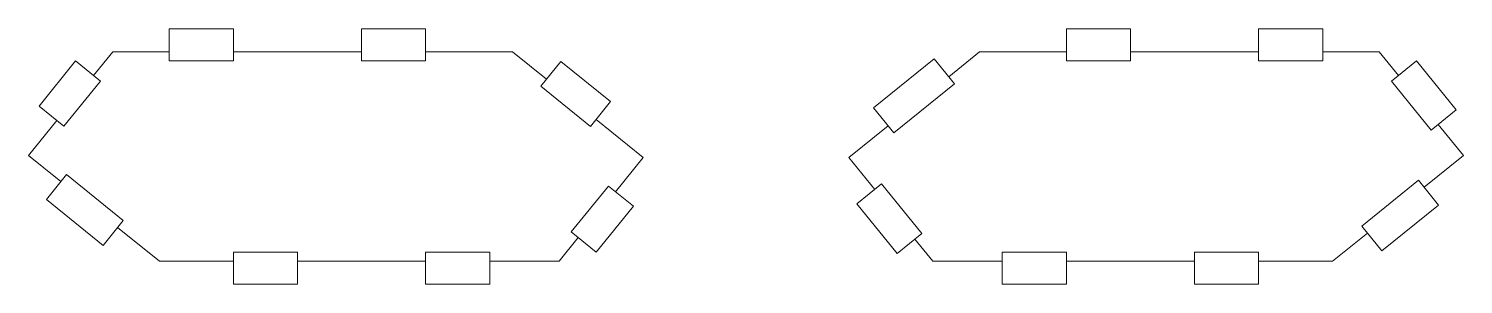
# Model space of a CAD drawing. Header units: millimetres. Extents: x -172 to 52, y -2 to 38.
import ezdxf

# ---------------------------------------------------------------- set-up
doc = ezdxf.new("R2010")
doc.units = ezdxf.units.MM
doc.layers.add('cuts', color=178, linetype='Continuous', lineweight=0, true_color=0x000000)
doc.layers.add('scores', color=1, linetype='Continuous', lineweight=0, true_color=0xff0000)

msp = doc.modelspace()

# ---------------------------------------------------------------- linework, layer by layer
at = {"layer": 'cuts'}
for p, q in [((-150, 37.95), (-140, 37.95)), ((-150, 32.95), (-150, 37.95)), ((-140, 32.95), (-140, 37.95)), ((-120, 37.95), (-110, 37.95)), ((-120, 32.95), (-120, 37.95)), ((-110, 32.95), (-110, 37.95)), ((0, 37.95), (-10, 37.95)), ((-10, 37.95), (-10, 32.95)), ((0, 37.95), (0, 32.95)), ((30, 37.95), (20, 37.95)), ((20, 37.95), (20, 32.95)), ((30, 37.95), (30, 32.95)), ((-158.83, 34.35), (-161.82, 30.66)), ((-158.83, 34.35), (-150, 34.35)), ((-140, 34.35), (-120, 34.35)), ((-110, 34.35), (-96.46, 34.35)), ((-96.46, 34.35), (-91.15, 30.05)), ((-23.54, 34.35), (-28.36, 30.44)), ((-10, 34.35), (-23.54, 34.35)), ((20, 34.35), (0, 34.35)), ((38.83, 34.35), (30, 34.35)), ((38.83, 34.35), (41.82, 30.66)), ((-164.62, 32.93), (-170.32, 25.88)), ((-164.62, 32.93), (-160.73, 29.78)), ((-92.03, 28.96), (-88.89, 32.85)), ((-88.89, 32.85), (-81.12, 26.56)), ((-30.62, 33.24), (-40.09, 25.58)), ((-30.62, 33.24), (-27.48, 29.36)), ((40.73, 29.78), (44.62, 32.93)), ((44.62, 32.93), (50.81, 25.28)), ((-170.32, 25.88), (-166.44, 22.73)), ((-84.27, 22.67), (-81.12, 26.56)), ((-40.09, 25.58), (-36.94, 21.69)), ((46.93, 22.13), (50.81, 25.28)), ((-167.53, 23.62), (-171.94, 18.17)), ((-83.39, 23.76), (-76.06, 17.83)), ((-37.82, 22.78), (-43.94, 17.83)), ((48.01, 23.01), (51.94, 18.17)), ((-171.94, 18.17), (-166.92, 14.1)), ((51.94, 18.17), (45.82, 13.22)), ((-76.06, 17.83), (-80.38, 12.5)), ((-43.94, 17.83), (-39.92, 12.87)), ((-169.18, 11.31), (-166.03, 15.19)), ((-42.72, 10.61), (-38.83, 13.75)), ((44.94, 14.31), (48.09, 10.42)), ((-169.18, 11.31), (-160.32, 4.13)), ((-81.47, 13.38), (-77.58, 10.23)), ((-77.58, 10.23), (-83.38, 3.07)), ((-42.72, 10.61), (-36.43, 2.84)), ((48.09, 10.42), (39.23, 3.25)), ((-160.32, 4.13), (-157.18, 8.02)), ((-158.06, 6.93), (-151.54, 1.65)), ((36.08, 7.13), (39.23, 3.25)), ((-86.18, 5.34), (-89.17, 1.65)), ((-87.27, 6.22), (-83.38, 3.07)), ((-36.43, 2.84), (-32.54, 5.99)), ((-33.63, 5.11), (-30.83, 1.65)), ((36.96, 6.05), (31.54, 1.65)), ((-140, -1.95), (-140, 3.05)), ((-130, -1.95), (-130, 3.05)), ((-110, -1.95), (-110, 3.05)), ((-100, -1.95), (-100, 3.05)), ((-20, 3.05), (-20, -1.95)), ((-10, 3.05), (-10, -1.95)), ((10, 3.05), (10, -1.95)), ((20, 3.05), (20, -1.95)), ((-140, 1.65), (-151.54, 1.65)), ((-110, 1.65), (-130, 1.65)), ((-89.17, 1.65), (-100, 1.65)), ((-30.83, 1.65), (-20, 1.65)), ((-10, 1.65), (10, 1.65)), ((20, 1.65), (31.54, 1.65)), ((-130, -1.95), (-140, -1.95)), ((-100, -1.95), (-110, -1.95)), ((-20, -1.95), (-10, -1.95)), ((10, -1.95), (20, -1.95))]:
    msp.add_line(p, q, dxfattribs=at)
at = {"layer": 'scores'}
for p, q in [((-150, 32.95), (-140, 32.95)), ((-120, 32.95), (-110, 32.95)), ((0, 32.95), (-10, 32.95)), ((30, 32.95), (20, 32.95)), ((-160.73, 29.78), (-166.44, 22.73)), ((-27.48, 29.36), (-36.94, 21.69)), ((40.73, 29.78), (46.93, 22.13)), ((-92.03, 28.96), (-84.27, 22.67)), ((-166.03, 15.19), (-157.18, 8.02)), ((-38.83, 13.75), (-32.54, 5.99)), ((44.94, 14.31), (36.08, 7.13)), ((-81.47, 13.38), (-87.27, 6.22)), ((-130, 3.05), (-140, 3.05)), ((-100, 3.05), (-110, 3.05)), ((-20, 3.05), (-10, 3.05)), ((10, 3.05), (20, 3.05))]:
    msp.add_line(p, q, dxfattribs=at)

doc.saveas('drawing.dxf')
